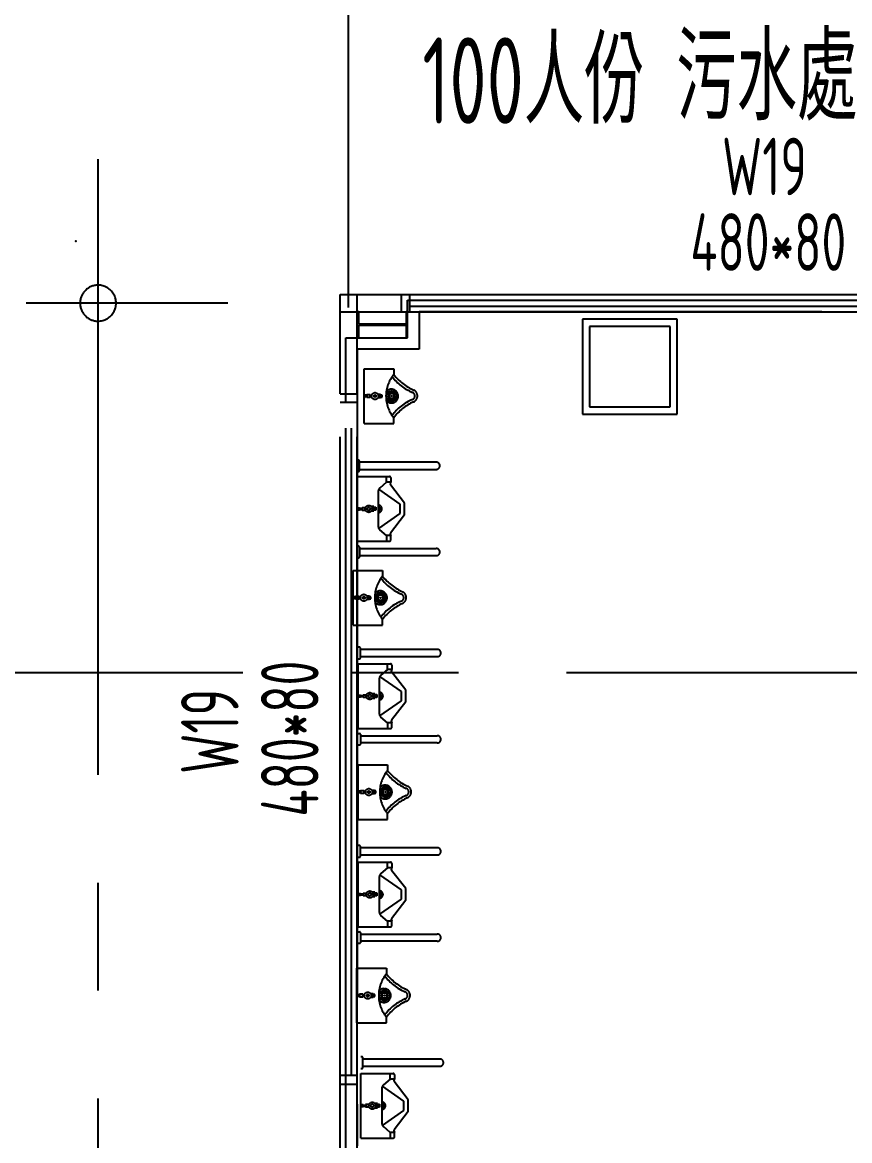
# Model space of a CAD drawing. Extents: x -40736 to 367926, y -65544 to 37405.
# Drawn here: x 352138 to 352713, y -50923 to -50145 of the extents above; entities that cross this region are included whole.
import ezdxf

# ---------------------------------------------------------------- set-up
doc = ezdxf.new("R2010")
doc.units = 0
doc.header["$LTSCALE"] = 600
doc.header["$MEASUREMENT"] = 0
doc.linetypes.add('CENTER2', pattern=[1.125, 0.75, -0.125, 0.125, -0.125])
doc.layers.add('底圖', color=253, linetype='CONTINUOUS')
doc.styles.add('CHINESET', font='ISOCP.SHX', dxfattribs={"width": 0.7, "bigfont": 'CHINESET.SHX'})

msp = doc.modelspace()

# ---------------------------------------------------------------- linework, layer by layer
at = {"layer": '底圖', "linetype": 'CENTER2'}
for p, q in [((352364.77426, -50343.33166), (352364.77426, -50043.34478)), ((352190.55577, -50440.33166), (352190.55577, -50240.33166)), ((352358.78957, -50334.33166), (352401.28957, -50334.33166)), ((352358.78957, -50403.33166), (352358.78957, -50334.33166)), ((352370.78957, -50403.33166), (352370.78957, -50334.33166)), ((352401.28957, -50334.33166), (352401.28957, -50346.33166)), ((352401.28957, -50334.33166), (352881.28957, -50334.33166)), ((352405.78957, -50364.36706), (352405.78957, -50338.33166)), ((352405.78957, -50338.33166), (353376.78956, -50338.33166)), ((352407.28957, -50346.33166), (352407.28957, -50334.33166)), ((352407.28957, -50338.33166), (352875.28957, -50338.33166)), ((352280.76161, -50340.33166), (352140.55577, -50340.33166)), ((352190.55577, -51343.33166), (352190.55577, -50340.33166)), ((352358.78957, -50346.33166), (352401.28957, -50346.33166)), ((352370.78957, -50346.36706), (352370.78957, -50364.36706)), ((352371.88957, -50346.36706), (352370.78957, -50346.36706)), ((352371.88957, -50346.69586), (352370.78957, -50347.79586)), ((352371.88957, -50355.01706), (352371.88957, -50346.36706)), ((352401.28957, -50346.33166), (352881.28957, -50346.33166)), ((352405.78957, -50346.36706), (352404.68957, -50346.36706)), ((352404.68957, -50346.36706), (352404.68957, -50355.01706)), ((352405.78957, -50346.38343), (352404.68957, -50347.48343)), ((352405.78957, -50364.36706), (352405.78957, -50346.36706)), ((352407.28957, -50342.33166), (352875.28957, -50342.33166)), ((353368.7378, -50346.33166), (352413.78957, -50346.33166)), ((352413.78957, -50346.33166), (352413.78957, -50372.36706)), ((352371.88957, -50348.46362), (352370.78957, -50349.56362)), ((352371.88957, -50351.99916), (352370.78957, -50353.09916)), ((352371.88957, -50353.76692), (352370.78957, -50354.86692)), ((352405.78957, -50349.91896), (352404.68957, -50351.01896)), ((352405.78957, -50351.68673), (352404.68957, -50352.78673)), ((352593.3293, -50351.48898, 0.01), (352527.3293, -50351.48898, 0.01)), ((352527.3293, -50351.48898, 0.01), (352527.3293, -50417.48898, 0.01)), ((352593.3293, -50417.48898, 0.01), (352593.3293, -50351.48898, 0.01)), ((352371.88957, -50357.30246), (352370.78957, -50358.40246)), ((352371.88957, -50359.07023), (352370.78957, -50360.17023)), ((352371.88957, -50362.60576), (352370.78957, -50363.70576)), ((352404.68957, -50355.01706), (352371.88957, -50355.01706)), ((352371.88957, -50364.36706), (352371.88957, -50355.71706)), ((352371.88957, -50355.71706), (352404.68957, -50355.71706)), ((352374.17496, -50355.01706), (352373.47496, -50355.71706)), ((352375.94273, -50355.01706), (352375.24273, -50355.71706)), ((352379.47826, -50355.01706), (352378.77826, -50355.71706)), ((352381.24603, -50355.01706), (352380.54603, -50355.71706)), ((352384.78156, -50355.01706), (352384.08156, -50355.71706)), ((352386.54933, -50355.01706), (352385.84933, -50355.71706)), ((352390.08486, -50355.01706), (352389.38486, -50355.71706)), ((352391.85263, -50355.01706), (352391.15263, -50355.71706)), ((352395.38817, -50355.01706), (352394.68817, -50355.71706)), ((352397.15593, -50355.01706), (352396.45593, -50355.71706)), ((352400.69147, -50355.01706), (352399.99147, -50355.71706)), ((352402.45923, -50355.01706), (352401.75923, -50355.71706)), ((352405.78957, -50355.22226), (352404.68957, -50356.32226)), ((352404.68957, -50355.71706), (352404.68957, -50364.36706)), ((352405.78957, -50356.99003), (352404.68957, -50358.09003)), ((352405.78957, -50360.52556), (352404.68957, -50361.62556)), ((352405.78957, -50362.29333), (352404.68957, -50363.39333)), ((352588.3293, -50356.48898, 0.01), (352532.3293, -50356.48898, 0.01)), ((352532.3293, -50356.48898, 0.01), (352532.3293, -50412.48898, 0.01)), ((352588.3293, -50412.48898, 0.01), (352588.3293, -50356.48898, 0.01)), ((352362.78957, -50934.33166), (352362.78957, -50364.36706)), ((352362.78957, -50364.36706), (352405.78957, -50364.36706)), ((352370.78957, -50364.36706), (352371.88957, -50364.36706)), ((352404.68957, -50364.36706), (352405.78957, -50364.36706)), ((352413.78957, -50372.36706), (352370.78957, -50372.36706)), ((352370.78957, -50372.36706), (352370.78957, -50926.33166)), ((352375.63732, -50423.97222), (352375.63732, -50385.97222)), ((352375.63732, -50385.97222), (352396.13732, -50385.97222)), ((352396.13732, -50385.97222), (352396.13732, -50389.97222)), ((352358.78957, -50403.33166), (352370.78957, -50403.33166)), ((352358.78957, -50883.33166), (352358.78957, -50403.33166)), ((352370.78957, -50883.33166), (352370.78957, -50403.33166)), ((352375.90736, -50404.12921), (352375.63732, -50403.84851)), ((352375.90736, -50405.81522), (352375.63732, -50406.09592)), ((352375.90736, -50405.81522), (352375.90736, -50404.12921)), ((352377.37818, -50404.40991), (352375.90736, -50404.40991)), ((352377.37818, -50405.53453), (352375.90736, -50405.53453)), ((352379.78759, -50404.12921), (352377.37818, -50404.12921)), ((352377.37818, -50404.12921), (352377.37818, -50405.81522)), ((352377.37818, -50405.81522), (352379.78759, -50405.81522)), ((352379.78759, -50405.81522), (352379.78759, -50404.12921)), ((352379.78759, -50404.40991), (352380.79017, -50404.40991)), ((352380.79017, -50405.53453), (352379.78759, -50405.53453)), ((352386.99695, -50403.84851), (352385.25871, -50403.84851)), ((352385.25871, -50406.00235), (352386.99695, -50406.00235)), ((352385.44605, -50404.31634), (352386.99695, -50404.31634)), ((352385.47053, -50405.53453), (352386.99695, -50405.53453)), ((352386.99695, -50406.00235), (352386.99695, -50403.84851)), ((352388.06926, -50404.22278), (352386.99695, -50404.22278)), ((352386.99695, -50404.31634), (352388.06926, -50404.31634)), ((352388.06926, -50404.6906), (352386.99695, -50404.6906)), ((352386.99695, -50405.3474), (352388.06926, -50405.3474)), ((352386.99695, -50405.72166), (352388.06926, -50405.72166)), ((352388.06926, -50405.72166), (352388.06926, -50404.22278)), ((352391.57247, -50404.75206), (352393.46539, -50404.96855)), ((352393.46539, -50404.96855), (352391.57247, -50405.18503)), ((352393.63118, -50404.34981), (352391.88362, -50403.59083)), ((352391.88362, -50406.34627), (352393.63118, -50405.58729)), ((352392.1001, -50403.21587), (352393.63118, -50404.34981)), ((352393.63118, -50405.58729), (352392.1001, -50406.72123)), ((352394.08413, -50403.89686), (352392.95018, -50402.36579)), ((352392.95018, -50407.57131), (352394.08413, -50406.04024)), ((352393.32515, -50402.1493), (352394.08413, -50403.89686)), ((352394.08413, -50406.04024), (352393.32515, -50407.7878)), ((352394.70286, -50403.73107), (352394.48638, -50401.83815)), ((352394.48638, -50408.09895), (352394.70286, -50406.20603)), ((352394.91935, -50401.83815), (352394.70286, -50403.73107)), ((352394.70286, -50406.20603), (352394.91935, -50408.09895)), ((352395.3216, -50403.89686), (352396.08058, -50402.1493)), ((352396.45555, -50402.36579), (352395.3216, -50403.89686)), ((352396.08058, -50407.7878), (352395.3216, -50406.04024)), ((352395.3216, -50406.04024), (352396.45555, -50407.57131)), ((352395.77455, -50404.34981), (352397.30563, -50403.21587)), ((352397.52211, -50403.59083), (352395.77455, -50404.34981)), ((352397.30563, -50406.72123), (352395.77455, -50405.58729)), ((352395.77455, -50405.58729), (352397.52211, -50406.34627)), ((352395.94034, -50404.96855), (352397.83326, -50404.75206)), ((352397.83326, -50405.18503), (352395.94034, -50404.96855)), ((352370.78957, -50409.33166), (352358.78957, -50409.33166)), ((352362.78957, -50877.33166), (352362.78957, -50409.33166)), ((352366.78957, -50877.33166), (352366.78957, -50409.33166)), ((352532.3293, -50412.48898, 0.01), (352588.3293, -50412.48898, 0.01)), ((352375.63732, -50423.97222), (352396.13732, -50423.97222)), ((352396.13732, -50423.97222), (352396.13732, -50419.97222)), ((352527.3293, -50417.48898, 0.01), (352593.3293, -50417.48898, 0.01)), ((352371.72648, -50449.42733), (352370.72648, -50449.42733)), ((352372.22648, -50456.92733), (352372.22648, -50449.92733)), ((352425.72648, -50450.92733), (352372.22648, -50450.92733)), ((352372.22648, -50455.92733), (352425.72648, -50455.92733)), ((352370.72648, -50457.42733), (352371.72648, -50457.42733)), ((352370.72648, -50460.90926), (352393.20034, -50460.90926)), ((352370.72648, -50505.90926), (352370.72648, -50460.90926)), ((352391.17902, -50464.92845), (352391.17902, -50460.86255)), ((352394.20034, -50461.90926), (352394.20034, -50464.92845)), ((352385.37317, -50471.20197), (352385.37317, -50495.65269)), ((352400.70744, -50480.13573), (352385.71696, -50469.72563)), ((352391.17902, -50464.92845), (352386.44398, -50468.90453)), ((352394.20034, -50464.92845), (352391.17902, -50464.92845)), ((352393.86266, -50465.47801), (352394.20034, -50464.92845)), ((352403.72648, -50479.31841), (352393.92294, -50466.6124)), ((352370.72648, -50482.65462), (352372.3544, -50482.65462)), ((352372.3544, -50484.20004), (352370.72648, -50484.20004)), ((352372.12217, -50482.65462), (352372.12217, -50484.20004)), ((352372.3544, -50482.65462), (352372.3544, -50484.20004)), ((352372.3544, -50482.89838), (352374.09843, -50482.89838)), ((352374.09843, -50483.95468), (352372.3544, -50483.95468)), ((352374.09843, -50482.65462), (352374.09843, -50484.20004)), ((352376.42077, -50482.65462), (352374.09843, -50482.65462)), ((352374.09843, -50484.20004), (352376.42077, -50484.20004)), ((352374.44678, -50484.20004), (352374.44678, -50482.65462)), ((352382.34729, -50481.75923), (352380.56503, -50481.75923)), ((352380.69818, -50484.85007), (352382.34729, -50484.85007)), ((352382.34729, -50482.16709), (352380.83777, -50482.16709)), ((352382.34729, -50484.4438), (352380.94494, -50484.4438)), ((352381.09797, -50482.73587), (352382.34729, -50482.73587)), ((352381.11893, -50483.95468), (352382.34729, -50483.95468)), ((352382.34729, -50483.30465), (352381.18477, -50483.30465)), ((352382.34729, -50484.85007), (352382.34729, -50481.75923)), ((352382.34729, -50482.24834), (352383.62458, -50482.24834)), ((352383.62458, -50484.36255), (352382.34729, -50484.36255)), ((352383.63704, -50482.49244), (352382.35976, -50482.49244)), ((352383.63704, -50483.06122), (352382.35976, -50483.06122)), ((352382.35976, -50483.63), (352383.63704, -50483.63)), ((352383.63704, -50484.11912), (352382.35976, -50484.11912)), ((352383.62458, -50482.24834), (352383.62458, -50484.36255)), ((352385.71696, -50497.04617), (352400.70744, -50486.63607)), ((352400.70744, -50486.63607), (352400.70744, -50480.13573)), ((352403.72648, -50487.44861), (352403.72648, -50479.31841)), ((352403.72648, -50487.44861), (352393.91955, -50500.24154)), ((352391.17902, -50501.92621), (352386.44398, -50497.95013)), ((352391.17902, -50501.92621), (352391.17902, -50505.90926)), ((352394.20034, -50501.92621), (352391.17902, -50501.92621)), ((352393.86084, -50501.37292), (352394.20034, -50501.92621)), ((352394.20034, -50504.90926), (352394.20034, -50501.92621)), ((352370.72648, -50505.90926), (352393.20034, -50505.90926)), ((352370.72648, -50509.42733), (352371.72648, -50509.42733)), ((352372.22648, -50509.92733), (352372.22648, -50516.92733)), ((352371.72648, -50517.42733), (352370.72648, -50517.42733)), ((352372.22648, -50510.92733), (352425.72648, -50510.92733)), ((352425.72648, -50515.92733), (352372.22648, -50515.92733)), ((352367.8815, -50564.19664), (352367.8815, -50526.19664)), ((352367.8815, -50526.19664), (352388.3815, -50526.19664)), ((352388.3815, -50526.19664), (352388.3815, -50530.19664)), ((352368.15154, -50544.35363), (352367.8815, -50544.07293)), ((352368.15154, -50546.03964), (352367.8815, -50546.32034)), ((352368.15154, -50546.03964), (352368.15154, -50544.35363)), ((352369.62236, -50544.63433), (352368.15154, -50544.63433)), ((352369.62236, -50545.75895), (352368.15154, -50545.75895)), ((352372.03177, -50544.35363), (352369.62236, -50544.35363)), ((352369.62236, -50544.35363), (352369.62236, -50546.03964)), ((352369.62236, -50546.03964), (352372.03177, -50546.03964)), ((352372.03177, -50546.03964), (352372.03177, -50544.35363)), ((352372.03177, -50544.63433), (352373.03435, -50544.63433)), ((352373.03435, -50545.75895), (352372.03177, -50545.75895)), ((352379.24113, -50544.07293), (352377.50289, -50544.07293)), ((352377.50289, -50546.22677), (352379.24113, -50546.22677)), ((352377.69023, -50544.54076), (352379.24113, -50544.54076)), ((352377.71471, -50545.75895), (352379.24113, -50545.75895)), ((352379.24113, -50546.22677), (352379.24113, -50544.07293)), ((352380.31343, -50544.4472), (352379.24113, -50544.4472)), ((352379.24113, -50544.54076), (352380.31343, -50544.54076)), ((352380.31343, -50544.91502), (352379.24113, -50544.91502)), ((352379.24113, -50545.57182), (352380.31343, -50545.57182)), ((352379.24113, -50545.94608), (352380.31343, -50545.94608)), ((352380.31343, -50545.94608), (352380.31343, -50544.4472)), ((352383.81664, -50544.97648), (352385.70956, -50545.19297)), ((352385.70956, -50545.19297), (352383.81664, -50545.40945)), ((352385.87535, -50544.57423), (352384.12779, -50543.81525)), ((352384.12779, -50546.57069), (352385.87535, -50545.81171)), ((352384.34428, -50543.44029), (352385.87535, -50544.57423)), ((352385.87535, -50545.81171), (352384.34428, -50546.94565)), ((352386.3283, -50544.12128), (352385.19436, -50542.59021)), ((352385.19436, -50547.79573), (352386.3283, -50546.26465)), ((352385.56932, -50542.37372), (352386.3283, -50544.12128)), ((352386.3283, -50546.26465), (352385.56932, -50548.01221)), ((352386.94704, -50543.95549), (352386.73056, -50542.06257)), ((352386.73056, -50548.32337), (352386.94704, -50546.43045)), ((352387.16353, -50542.06257), (352386.94704, -50543.95549)), ((352386.94704, -50546.43045), (352387.16353, -50548.32337)), ((352387.56578, -50544.12128), (352388.32476, -50542.37372)), ((352388.69972, -50542.59021), (352387.56578, -50544.12128)), ((352388.32476, -50548.01221), (352387.56578, -50546.26465)), ((352387.56578, -50546.26465), (352388.69972, -50547.79573)), ((352388.01873, -50544.57423), (352389.5498, -50543.44029)), ((352389.76629, -50543.81525), (352388.01873, -50544.57423)), ((352389.5498, -50546.94565), (352388.01873, -50545.81171)), ((352388.01873, -50545.81171), (352389.76629, -50546.57069)), ((352388.18452, -50545.19297), (352390.07744, -50544.97648)), ((352390.07744, -50545.40945), (352388.18452, -50545.19297)), ((352367.8815, -50564.19664), (352388.3815, -50564.19664)), ((352388.3815, -50564.19664), (352388.3815, -50560.19664)), ((352372.45601, -50579.60572), (352371.45601, -50579.60572)), ((352372.95601, -50587.10572), (352372.95601, -50580.10572)), ((352371.45601, -50587.60572), (352372.45601, -50587.60572)), ((352426.45601, -50581.10572), (352372.95601, -50581.10572)), ((352372.95601, -50586.10572), (352426.45601, -50586.10572)), ((352371.45601, -50591.08765), (352393.92986, -50591.08765)), ((352371.45601, -50636.08765), (352371.45601, -50591.08765)), ((352391.90854, -50595.10684), (352387.1735, -50599.08292)), ((352391.90854, -50595.10684), (352391.90854, -50591.04094)), ((352394.92986, -50595.10684), (352391.90854, -50595.10684)), ((352394.59218, -50595.6564), (352394.92986, -50595.10684)), ((352394.92986, -50592.08765), (352394.92986, -50595.10684)), ((360391.28956, -50597.33166), (332391.28957, -50597.33166)), ((352386.10269, -50601.38036), (352386.10269, -50625.83108)), ((352401.43697, -50610.31413), (352386.44649, -50599.90402)), ((352404.45601, -50609.4968), (352394.65246, -50596.79079)), ((352401.43697, -50616.81446), (352401.43697, -50610.31413)), ((352404.45601, -50617.62701), (352404.45601, -50609.4968)), ((352371.45601, -50612.83301), (352373.08393, -50612.83301)), ((352373.08393, -50614.37843), (352371.45601, -50614.37843)), ((352372.85169, -50612.83301), (352372.85169, -50614.37843)), ((352373.08393, -50612.83301), (352373.08393, -50614.37843)), ((352373.08393, -50613.07677), (352374.82796, -50613.07677)), ((352374.82796, -50614.13307), (352373.08393, -50614.13307)), ((352374.82796, -50612.83301), (352374.82796, -50614.37843)), ((352377.1503, -50612.83301), (352374.82796, -50612.83301)), ((352374.82796, -50614.37843), (352377.1503, -50614.37843)), ((352375.17631, -50614.37843), (352375.17631, -50612.83301)), ((352383.07682, -50611.93762), (352381.29456, -50611.93762)), ((352381.42771, -50615.02846), (352383.07682, -50615.02846)), ((352383.07682, -50612.34548), (352381.5673, -50612.34548)), ((352383.07682, -50614.62219), (352381.67447, -50614.62219)), ((352381.8275, -50612.91426), (352383.07682, -50612.91426)), ((352381.84845, -50614.13307), (352383.07682, -50614.13307)), ((352383.07682, -50613.48304), (352381.9143, -50613.48304)), ((352383.07682, -50615.02846), (352383.07682, -50611.93762)), ((352383.07682, -50612.42673), (352384.35411, -50612.42673)), ((352384.35411, -50614.54094), (352383.07682, -50614.54094)), ((352384.36657, -50612.67084), (352383.08928, -50612.67084)), ((352384.36657, -50613.23962), (352383.08928, -50613.23962)), ((352383.08928, -50613.80839), (352384.36657, -50613.80839)), ((352384.36657, -50614.29751), (352383.08928, -50614.29751)), ((352384.35411, -50612.42673), (352384.35411, -50614.54094)), ((352386.44649, -50627.22456), (352401.43697, -50616.81446)), ((352404.45601, -50617.62701), (352394.64907, -50630.41993)), ((352391.90854, -50632.1046), (352387.1735, -50628.12852)), ((352391.90854, -50632.1046), (352391.90854, -50636.08765)), ((352394.92986, -50632.1046), (352391.90854, -50632.1046)), ((352394.59037, -50631.55131), (352394.92986, -50632.1046)), ((352394.92986, -50635.08765), (352394.92986, -50632.1046)), ((352371.45601, -50636.08765), (352393.92986, -50636.08765)), ((352371.45601, -50639.60572), (352372.45601, -50639.60572)), ((352372.95601, -50640.10572), (352372.95601, -50647.10572)), ((352372.95601, -50641.10572), (352426.45601, -50641.10572)), ((352372.45601, -50647.60572), (352371.45601, -50647.60572)), ((352426.45601, -50646.10572), (352372.95601, -50646.10572)), ((352371.31998, -50699.28648), (352371.31998, -50661.28648)), ((352371.31998, -50661.28648), (352391.81998, -50661.28648)), ((352391.81998, -50661.28648), (352391.81998, -50665.28648)), ((352371.59002, -50679.44347), (352371.31998, -50679.16278)), ((352371.59002, -50681.12949), (352371.31998, -50681.41018)), ((352371.59002, -50681.12949), (352371.59002, -50679.44347)), ((352373.06084, -50679.72417), (352371.59002, -50679.72417)), ((352373.06084, -50680.84879), (352371.59002, -50680.84879)), ((352375.47025, -50679.44347), (352373.06084, -50679.44347)), ((352373.06084, -50679.44347), (352373.06084, -50681.12949)), ((352373.06084, -50681.12949), (352375.47025, -50681.12949)), ((352375.47025, -50681.12949), (352375.47025, -50679.44347)), ((352375.47025, -50679.72417), (352376.47283, -50679.72417)), ((352376.47283, -50680.84879), (352375.47025, -50680.84879)), ((352382.67961, -50679.16278), (352380.94137, -50679.16278)), ((352380.94137, -50681.31662), (352382.67961, -50681.31662)), ((352381.12871, -50679.63061), (352382.67961, -50679.63061)), ((352381.15319, -50680.84879), (352382.67961, -50680.84879)), ((352382.67961, -50681.31662), (352382.67961, -50679.16278)), ((352383.75191, -50679.53704), (352382.67961, -50679.53704)), ((352382.67961, -50679.63061), (352383.75191, -50679.63061)), ((352383.75191, -50680.00487), (352382.67961, -50680.00487)), ((352382.67961, -50680.66166), (352383.75191, -50680.66166)), ((352382.67961, -50681.03592), (352383.75191, -50681.03592)), ((352383.75191, -50681.03592), (352383.75191, -50679.53704)), ((352387.25512, -50680.06633), (352389.14805, -50680.28281)), ((352389.14805, -50680.28281), (352387.25512, -50680.4993)), ((352389.31384, -50679.66407), (352387.56628, -50678.90509)), ((352387.56628, -50681.66053), (352389.31384, -50680.90155)), ((352387.78276, -50678.53013), (352389.31384, -50679.66407)), ((352389.31384, -50680.90155), (352387.78276, -50682.03549)), ((352389.76678, -50679.21112), (352388.63284, -50677.68005)), ((352388.63284, -50682.88557), (352389.76678, -50681.3545)), ((352389.0078, -50677.46356), (352389.76678, -50679.21112)), ((352389.76678, -50681.3545), (352389.0078, -50683.10206)), ((352390.38552, -50679.04533), (352390.16904, -50677.15241)), ((352390.60201, -50677.15241), (352390.38552, -50679.04533)), ((352391.00426, -50679.21112), (352391.76324, -50677.46356)), ((352392.1382, -50677.68005), (352391.00426, -50679.21112)), ((352391.76324, -50683.10206), (352391.00426, -50681.3545)), ((352391.00426, -50681.3545), (352392.1382, -50682.88557)), ((352391.45721, -50679.66407), (352392.98829, -50678.53013)), ((352393.20477, -50678.90509), (352391.45721, -50679.66407)), ((352392.98829, -50682.03549), (352391.45721, -50680.90155)), ((352391.45721, -50680.90155), (352393.20477, -50681.66053)), ((352391.623, -50680.28281), (352393.51592, -50680.06633)), ((352393.51592, -50680.4993), (352391.623, -50680.28281)), ((352390.16904, -50683.41321), (352390.38552, -50681.52029)), ((352390.38552, -50681.52029), (352390.60201, -50683.41321)), ((352391.81998, -50699.28648), (352391.81998, -50695.28648)), ((352371.31998, -50699.28648), (352391.81998, -50699.28648)), ((352372.45601, -50717.53795), (352371.45601, -50717.53795)), ((352372.95601, -50725.03795), (352372.95601, -50718.03795)), ((352426.45601, -50719.03795), (352372.95601, -50719.03795)), ((352371.45601, -50725.53795), (352372.45601, -50725.53795)), ((352372.95601, -50724.03795), (352426.45601, -50724.03795)), ((352371.45601, -50729.01988), (352393.92986, -50729.01988)), ((352371.45601, -50774.01988), (352371.45601, -50729.01988)), ((352391.90854, -50733.03907), (352387.1735, -50737.01515)), ((352391.90854, -50733.03907), (352391.90854, -50728.97317)), ((352394.92986, -50733.03907), (352391.90854, -50733.03907)), ((352394.59218, -50733.58863), (352394.92986, -50733.03907)), ((352404.45601, -50747.42903), (352394.65246, -50734.72302)), ((352394.92986, -50730.01988), (352394.92986, -50733.03907)), ((352386.10269, -50739.31259), (352386.10269, -50763.76331)), ((352401.43697, -50748.24636), (352386.44649, -50737.83626)), ((352371.45601, -50750.76524), (352373.08393, -50750.76524)), ((352372.85169, -50750.76524), (352372.85169, -50752.31066)), ((352373.08393, -50750.76524), (352373.08393, -50752.31066)), ((352373.08393, -50751.009), (352374.82796, -50751.009)), ((352374.82796, -50750.76524), (352374.82796, -50752.31066)), ((352377.1503, -50750.76524), (352374.82796, -50750.76524)), ((352375.17631, -50752.31066), (352375.17631, -50750.76524)), ((352383.07682, -50749.86985), (352381.29456, -50749.86985)), ((352383.07682, -50750.27771), (352381.5673, -50750.27771)), ((352381.8275, -50750.84649), (352383.07682, -50750.84649)), ((352383.07682, -50751.41527), (352381.9143, -50751.41527)), ((352383.07682, -50752.96069), (352383.07682, -50749.86985)), ((352383.07682, -50750.35897), (352384.35411, -50750.35897)), ((352384.36657, -50750.60307), (352383.08928, -50750.60307)), ((352384.36657, -50751.17185), (352383.08928, -50751.17185)), ((352384.35411, -50750.35897), (352384.35411, -50752.47317)), ((352401.43697, -50754.74669), (352401.43697, -50748.24636)), ((352404.45601, -50755.55924), (352404.45601, -50747.42903)), ((352373.08393, -50752.31066), (352371.45601, -50752.31066)), ((352374.82796, -50752.0653), (352373.08393, -50752.0653)), ((352374.82796, -50752.31066), (352377.1503, -50752.31066)), ((352381.42771, -50752.96069), (352383.07682, -50752.96069)), ((352383.07682, -50752.55442), (352381.67447, -50752.55442)), ((352381.84845, -50752.0653), (352383.07682, -50752.0653)), ((352384.35411, -50752.47317), (352383.07682, -50752.47317)), ((352383.08928, -50751.74063), (352384.36657, -50751.74063)), ((352384.36657, -50752.22974), (352383.08928, -50752.22974)), ((352386.44649, -50765.15679), (352401.43697, -50754.74669)), ((352404.45601, -50755.55924), (352394.64907, -50768.35216)), ((352391.90854, -50770.03683), (352387.1735, -50766.06075)), ((352371.45601, -50774.01988), (352393.92986, -50774.01988)), ((352391.90854, -50770.03683), (352391.90854, -50774.01988)), ((352394.92986, -50770.03683), (352391.90854, -50770.03683)), ((352394.59037, -50769.48354), (352394.92986, -50770.03683)), ((352394.92986, -50773.01988), (352394.92986, -50770.03683)), ((352371.45601, -50777.53795), (352372.45601, -50777.53795)), ((352372.95601, -50778.03795), (352372.95601, -50785.03795)), ((352372.95601, -50779.03795), (352426.45601, -50779.03795)), ((352372.45601, -50785.53795), (352371.45601, -50785.53795)), ((352426.45601, -50784.03795), (352372.95601, -50784.03795)), ((352370.54833, -50840.77381), (352370.54833, -50802.77381)), ((352370.54833, -50802.77381), (352391.04833, -50802.77381)), ((352391.04833, -50802.77381), (352391.04833, -50806.77381)), ((352370.81837, -50820.9308), (352370.54833, -50820.6501)), ((352370.81837, -50822.61681), (352370.81837, -50820.9308)), ((352372.28919, -50821.2115), (352370.81837, -50821.2115)), ((352374.6986, -50820.9308), (352372.28919, -50820.9308)), ((352372.28919, -50820.9308), (352372.28919, -50822.61681)), ((352374.6986, -50822.61681), (352374.6986, -50820.9308)), ((352374.6986, -50821.2115), (352375.70118, -50821.2115)), ((352381.90796, -50820.6501), (352380.16972, -50820.6501)), ((352380.35706, -50821.11793), (352381.90796, -50821.11793)), ((352381.90796, -50822.80395), (352381.90796, -50820.6501)), ((352382.98027, -50821.02437), (352381.90796, -50821.02437)), ((352381.90796, -50821.11793), (352382.98027, -50821.11793)), ((352382.98027, -50822.52325), (352382.98027, -50821.02437)), ((352388.54219, -50821.1514), (352386.79463, -50820.39242)), ((352387.01111, -50820.01746), (352388.54219, -50821.1514)), ((352388.99514, -50820.69845), (352387.86119, -50819.16738)), ((352388.23616, -50818.95089), (352388.99514, -50820.69845)), ((352389.61387, -50820.53266), (352389.39739, -50818.63974)), ((352389.83036, -50818.63974), (352389.61387, -50820.53266)), ((352390.23261, -50820.69845), (352390.99159, -50818.95089)), ((352391.36655, -50819.16738), (352390.23261, -50820.69845)), ((352390.68556, -50821.1514), (352392.21664, -50820.01746)), ((352392.43312, -50820.39242), (352390.68556, -50821.1514)), ((352370.81837, -50822.61681), (352370.54833, -50822.89751)), ((352372.28919, -50822.33612), (352370.81837, -50822.33612)), ((352372.28919, -50822.61681), (352374.6986, -50822.61681)), ((352375.70118, -50822.33612), (352374.6986, -50822.33612)), ((352380.16972, -50822.80395), (352381.90796, -50822.80395)), ((352380.38154, -50822.33612), (352381.90796, -50822.33612)), ((352382.98027, -50821.49219), (352381.90796, -50821.49219)), ((352381.90796, -50822.14899), (352382.98027, -50822.14899)), ((352381.90796, -50822.52325), (352382.98027, -50822.52325)), ((352386.48348, -50821.55365), (352388.3764, -50821.77014)), ((352388.3764, -50821.77014), (352386.48348, -50821.98662)), ((352386.79463, -50823.14786), (352388.54219, -50822.38888)), ((352388.54219, -50822.38888), (352387.01111, -50823.52282)), ((352387.86119, -50824.3729), (352388.99514, -50822.84183)), ((352388.99514, -50822.84183), (352388.23616, -50824.58939)), ((352389.39739, -50824.90054), (352389.61387, -50823.00762)), ((352389.61387, -50823.00762), (352389.83036, -50824.90054)), ((352390.99159, -50824.58939), (352390.23261, -50822.84183)), ((352390.23261, -50822.84183), (352391.36655, -50824.3729)), ((352392.21664, -50823.52282), (352390.68556, -50822.38888)), ((352390.68556, -50822.38888), (352392.43312, -50823.14786)), ((352390.85135, -50821.77014), (352392.74427, -50821.55365)), ((352392.74427, -50821.98662), (352390.85135, -50821.77014)), ((352391.04833, -50840.77381), (352391.04833, -50836.77381)), ((352370.54833, -50840.77381), (352391.04833, -50840.77381)), ((352374.24734, -50864.42682), (352373.24734, -50864.42682)), ((352374.74734, -50871.92682), (352374.74734, -50864.92682)), ((352428.24734, -50865.92682), (352374.74734, -50865.92682)), ((352373.24734, -50872.42682), (352374.24734, -50872.42682)), ((352374.74734, -50870.92682), (352428.24734, -50870.92682)), ((352370.78957, -50877.33166), (352358.78957, -50877.33166)), ((352358.78957, -51297.33166), (352358.78957, -50883.33166)), ((352358.78957, -50883.33166), (352370.78957, -50883.33166)), ((352370.78957, -51297.33166), (352370.78957, -50883.33166)), ((352373.24734, -50875.90875), (352395.72119, -50875.90875)), ((352373.24734, -50920.90875), (352373.24734, -50875.90875)), ((352393.69987, -50879.92794), (352388.96483, -50883.90402)), ((352393.69987, -50879.92794), (352393.69987, -50875.86204)), ((352396.72119, -50879.92794), (352393.69987, -50879.92794)), ((352396.38351, -50880.4775), (352396.72119, -50879.92794)), ((352406.24734, -50894.3179), (352396.44379, -50881.61189)), ((352396.72119, -50876.90875), (352396.72119, -50879.92794)), ((352387.89402, -50886.20146), (352387.89402, -50910.65218)), ((352403.2283, -50895.13522), (352388.23782, -50884.72512)), ((352373.24734, -50897.65411), (352374.87525, -50897.65411)), ((352374.64302, -50897.65411), (352374.64302, -50899.19953)), ((352374.87525, -50897.65411), (352374.87525, -50899.19953)), ((352374.87525, -50897.89787), (352376.61929, -50897.89787)), ((352376.61929, -50898.95417), (352374.87525, -50898.95417)), ((352376.61929, -50897.65411), (352376.61929, -50899.19953)), ((352378.94163, -50897.65411), (352376.61929, -50897.65411)), ((352376.96764, -50899.19953), (352376.96764, -50897.65411)), ((352384.86815, -50896.75872), (352383.08589, -50896.75872)), ((352384.86815, -50897.16658), (352383.35863, -50897.16658)), ((352383.61882, -50897.73536), (352384.86815, -50897.73536)), ((352383.63978, -50898.95417), (352384.86815, -50898.95417)), ((352384.86815, -50898.30414), (352383.70562, -50898.30414)), ((352384.86815, -50899.84956), (352384.86815, -50896.75872)), ((352384.86815, -50897.24783), (352386.14543, -50897.24783)), ((352386.1579, -50897.49194), (352384.88061, -50897.49194)), ((352386.1579, -50898.06072), (352384.88061, -50898.06072)), ((352384.88061, -50898.62949), (352386.1579, -50898.62949)), ((352386.1579, -50899.11861), (352384.88061, -50899.11861)), ((352386.14543, -50897.24783), (352386.14543, -50899.36204)), ((352403.2283, -50901.63556), (352403.2283, -50895.13522)), ((352406.24734, -50902.44811), (352406.24734, -50894.3179)), ((352374.87525, -50899.19953), (352373.24734, -50899.19953)), ((352376.61929, -50899.19953), (352378.94163, -50899.19953)), ((352383.21903, -50899.84956), (352384.86815, -50899.84956)), ((352384.86815, -50899.44329), (352383.4658, -50899.44329)), ((352386.14543, -50899.36204), (352384.86815, -50899.36204)), ((352388.23782, -50912.04566), (352403.2283, -50901.63556)), ((352406.24734, -50902.44811), (352396.4404, -50915.24103)), ((352393.69987, -50916.9257), (352388.96483, -50912.94962)), ((352373.24734, -50920.90875), (352395.72119, -50920.90875)), ((352393.69987, -50916.9257), (352393.69987, -50920.90875)), ((352396.72119, -50916.9257), (352393.69987, -50916.9257)), ((352396.3817, -50916.37241), (352396.72119, -50916.9257)), ((352396.72119, -50919.90875), (352396.72119, -50916.9257))]:
    msp.add_line(p, q, dxfattribs=at)
for centre, major_axis, ratio, start_param, end_param in [((352190.55577, -50340.33166), (-8.83883, 8.83883), 1, -0.785398163, 2.35619449), ((352190.55577, -50340.33166), (8.83883, 8.83883), 1, 3.926990817, 7.068583471), ((352414.35711, -50404.97222), (16.68773, 16.68773), 1, 1.667418315, 3.044970665), ((352421.1601, -50372.5441), (-22.73852, 22.73852), 1, 1.410321765, 1.975167993), ((352425.65163, -50366.51826), (26.65692, 26.65692), 1, 3.027673355, 3.504334677), ((352394.50361, -50404.97222), (-3.37679, 3.37679), 1, 1.525675197, 6.328306437), ((352394.63732, -50404.97222), (2.55464, 2.55464), 1, 0.7853981633975348, 7.068583470577121), ((352408.20677, -50404.87865), (-3.14327, 3.14327), 1, 2.747791043, 5.035769327), ((352383.13035, -50404.97222), (-1.70186, 1.70186), 1, -0.785398163, 5.497787144), ((352383.13035, -50404.97222), (-0.56729, 0.56729), 1, -0.785398163, 5.497787144), ((352391.53838, -50404.96855), (0.15496, 0.15496), 1, 0.629241352, 4.083147629), ((352391.96234, -50403.38631), (0.15496, 0.15496), 1, 0.105642576, 3.559548853), ((352391.96234, -50406.55079), (0.15496, 0.15496), 1, 1.152840127, 4.606746404), ((352393.12062, -50402.22803), (0.15496, 0.15496), 1, 5.865229108, 9.319135385), ((352393.12062, -50407.70907), (-0.15496, 0.15496), 1, 0.105642576, 3.559548853), ((352394.70286, -50404.96855), (-0.22183, 0.22183), 1, -0.785398163, 5.497787144), ((352394.70286, -50401.80407), (-0.15496, 0.15496), 1, 3.770834006, 7.224740282), ((352394.70286, -50408.13303), (0.15496, 0.15496), 1, 2.200037679, 5.653943955), ((352421.1601, -50437.2132), (22.73852, 22.73852), 1, 1.166424661, 1.734813539), ((352396.28511, -50402.22803), (0.15496, 0.15496), 1, 4.818031557, 8.271937833), ((352396.28511, -50407.70907), (-0.15496, 0.15496), 1, 1.152840127, 4.606746404), ((352424.61002, -50441.53576), (25.25551, 25.25551), 1, 1.209781421, 1.708011613), ((352397.44339, -50403.38631), (-0.15496, 0.15496), 1, 2.723636454, 6.177542731), ((352397.44339, -50406.55079), (-0.15496, 0.15496), 1, 1.676438903, 5.13034518), ((352397.86735, -50404.96855), (-0.15496, 0.15496), 1, 2.200037679, 5.653943955), ((352408.20677, -50404.87865), (-1.89187, 1.89187), 1, 2.737220988, 5.116760646), ((352371.72648, -50449.92733), (-0.35355, 0.35355), 1, 3.926990817, 5.497787144), ((352425.72648, -50453.42733), (-1.76777, 1.76777), 1, 2.35619449, 5.497787144), ((352371.72648, -50456.92733), (0.35355, 0.35355), 1, 3.926990817, 5.497787144), ((352393.20034, -50461.90926), (-0.70711, 0.70711), 1, 3.926990817, 5.497787144), ((352388.37317, -50471.20197), (-2.12132, 2.12132), 1, -0.086906094, 0.785398164), ((352394.71467, -50466.00153), (0.70711, 0.70711), 1, 1.805214082, 3.013356638), ((352378.74539, -50483.3859), (-1.72586, 1.72586), 1, -0.785398163, 5.497787144), ((352378.74539, -50483.3859), (-0.73896, 0.73896), 1, -0.785398163, 5.497787144), ((352385.36861, -50483.3859), (-1.8397, 1.8397), 0.999999999, 2.357944715, 5.496036919), ((352385.36861, -50483.3859), (-0.97787, 0.97787), 1, 2.359487257, 5.494494377), ((352388.37317, -50495.65269), (2.12132, 2.12132), 1, 2.35619449, 3.228498748), ((352394.71318, -50500.84993), (0.70711, 0.70711), 1, 1.702159407, 2.906550816), ((352371.72648, -50509.92733), (-0.35355, 0.35355), 1, 3.926990817, 5.497787144), ((352393.20034, -50504.90926), (0.70711, 0.70711), 1, 3.926990817, 5.497787144), ((352371.72648, -50516.92733), (0.35355, 0.35355), 1, 3.926990817, 5.497787144), ((352425.72648, -50513.42733), (-1.76777, 1.76777), 1, 2.35619449, 5.497787144), ((352406.60128, -50545.19664), (16.68773, 16.68773), 1, 1.667418315, 3.044970665), ((352413.40428, -50512.76852), (-22.73852, 22.73852), 1, 1.410321765, 1.975167993), ((352417.8958, -50506.74268), (-26.65692, 26.65692), 1, 1.456877028, 1.93353835), ((352386.74779, -50545.19664), (-3.37679, 3.37679), 1, 1.525675197, 6.328306437), ((352400.45094, -50545.10307), (-3.14327, 3.14327), 1, 2.747791043, 5.035769327), ((352375.37453, -50545.19664), (1.70186, 1.70186), 1, 0.7853981633980005, 7.068583470577587), ((352375.37453, -50545.19664), (0.56729, 0.56729), 1, 0.7853981633978749, 7.068583470577461), ((352386.8815, -50545.19664), (-2.55464, 2.55464), 1, -0.785398163, 5.497787144), ((352383.78256, -50545.19297), (0.15496, 0.15496), 1, 0.629241352, 4.083147629), ((352384.20652, -50543.61073), (-0.15496, 0.15496), 1, -1.465153751, 1.988752526), ((352384.20652, -50546.77521), (-0.15496, 0.15496), 1, -0.417956199, 3.035950077), ((352385.3648, -50542.45245), (-0.15496, 0.15496), 1, 4.294432781, 7.748339058), ((352385.3648, -50547.93349), (-0.15496, 0.15496), 1, 0.105642576, 3.559548853), ((352386.94704, -50545.19297), (0.22183, 0.22183), 1, 0.7853981634104187, 7.068583470590005), ((352386.94704, -50542.02849), (-0.15496, 0.15496), 1, 3.770834006, 7.224740282), ((352386.94704, -50548.35745), (-0.15496, 0.15496), 1, 0.629241352, 4.083147629), ((352413.40428, -50577.43762), (-22.73852, 22.73852), 1, -0.404371666, 0.164017213), ((352388.52928, -50542.45245), (0.15496, 0.15496), 1, 4.818031557, 8.271937833), ((352388.52928, -50547.93349), (-0.15496, 0.15496), 1, 1.152840128, 4.606746404), ((352416.8542, -50581.76018), (25.25551, 25.25551), 1, 1.209781421, 1.708011613), ((352389.68756, -50543.61073), (-0.15496, 0.15496), 1, 2.723636454, 6.177542731), ((352389.68756, -50546.77521), (-0.15496, 0.15496), 1, 1.676438903, 5.13034518), ((352390.11152, -50545.19297), (0.15496, 0.15496), 1, 3.770834005, 7.224740282), ((352400.45094, -50545.10307), (-1.89187, 1.89187), 1, 2.737220988, 5.116760646), ((352372.45601, -50580.10572), (-0.35355, 0.35355), 1, 3.926990817, 5.497787144), ((352372.45601, -50587.10572), (0.35355, 0.35355), 1, 3.926990817, 5.497787144), ((352426.45601, -50583.60572), (1.76777, 1.76777), 1, 3.926990817, 7.068583471), ((352393.92986, -50592.08765), (0.70711, 0.70711), 1, 5.497787144, 7.068583471), ((352395.44419, -50596.17992), (-0.70711, 0.70711), 1, 0.234417755, 1.442560311), ((352389.10269, -50601.38036), (-2.12132, 2.12132), 1, -0.086906094, 0.785398164), ((352379.47491, -50613.56429), (-1.72586, 1.72586), 1, -0.785398163, 5.497787144), ((352386.09814, -50613.56429), (1.8397, 1.8397), 1, 3.928741042, 7.066833246), ((352379.47491, -50613.56429), (0.73896, 0.73896), 1, 0.7853981633975246, 7.068583470577111), ((352386.09814, -50613.56429), (-0.97787, 0.97787), 1, 2.359487257, 5.494494377), ((352389.10269, -50625.83108), (2.12132, 2.12132), 1, 2.35619449, 3.228498748), ((352395.44271, -50631.02832), (0.70711, 0.70711), 1, 1.702159407, 2.906550816), ((352372.45601, -50640.10572), (-0.35355, 0.35355), 1, 3.926990817, 5.497787144), ((352393.92986, -50635.08765), (0.70711, 0.70711), 1, 3.926990817, 5.497787144), ((352426.45601, -50643.60572), (-1.76777, 1.76777), 1, 2.35619449, 5.497787144), ((352372.45601, -50647.10572), (-0.35355, 0.35355), 1, 2.35619449, 3.926990817), ((352410.03977, -50680.28648), (-16.68773, 16.68773), 1, 0.096621988, 1.474174339), ((352421.33428, -50641.83252), (26.65692, 26.65692), 1, 3.027673355, 3.504334677), ((352416.84276, -50647.85836), (-22.73852, 22.73852), 1, 1.410321765, 1.975167993), ((352378.81301, -50680.28648), (1.70186, 1.70186), 1, 0.7853981633977554, 7.068583470577342), ((352378.81301, -50680.28648), (-0.56729, 0.56729), 1, -0.785398163, 5.497787144), ((352390.18627, -50680.28648), (-3.37679, 3.37679), 1, 1.525675197, 6.328306437), ((352390.31998, -50680.28648), (-2.55464, 2.55464), 1, -0.785398163, 5.497787144), ((352387.22104, -50680.28281), (0.15496, 0.15496), 1, 0.629241352, 4.083147629), ((352387.645, -50678.70057), (0.15496, 0.15496), 1, 0.105642576, 3.559548853), ((352388.80328, -50677.54229), (-0.15496, 0.15496), 1, 4.294432781, 7.748339058), ((352390.38552, -50680.28281), (0.22183, 0.22183), 1, 0.7853981634076165, 7.068583470587202), ((352390.38552, -50677.11833), (-0.15496, 0.15496), 1, 3.770834005, 7.224740282), ((352391.96776, -50677.54229), (0.15496, 0.15496), 1, 4.818031557, 8.271937833), ((352393.12604, -50678.70057), (0.15496, 0.15496), 1, 4.294432781, 7.748339058), ((352393.55, -50680.28281), (0.15496, 0.15496), 1, 3.770834005, 7.224740282), ((352403.88942, -50680.19292), (-1.89187, 1.89187), 1, 2.737220988, 5.116760646), ((352403.88942, -50680.19292), (-3.14327, 3.14327), 1, 2.747791043, 5.035769327), ((352387.645, -50681.86505), (-0.15496, 0.15496), 1, -0.417956199, 3.035950077), ((352388.80328, -50683.02333), (-0.15496, 0.15496), 1, 0.105642576, 3.559548853), ((352390.38552, -50683.44729), (-0.15496, 0.15496), 1, 0.629241352, 4.083147629), ((352416.84276, -50712.52747), (22.73852, 22.73852), 1, 1.166424661, 1.734813539), ((352391.96776, -50683.02333), (0.15496, 0.15496), 1, 2.723636454, 6.177542731), ((352420.29268, -50716.85003), (25.25551, 25.25551), 1, 1.209781421, 1.708011613), ((352393.12604, -50681.86505), (0.15496, 0.15496), 1, 3.24723523, 6.701141507), ((352372.45601, -50718.03795), (-0.35355, 0.35355), 1, 3.926990817, 5.497787144), ((352426.45601, -50721.53795), (-1.76777, 1.76777), 1, 2.35619449, 5.497787144), ((352372.45601, -50725.03795), (0.35355, 0.35355), 1, 3.926990817, 5.497787144), ((352393.92986, -50730.01988), (-0.70711, 0.70711), 1, 3.926990817, 5.497787144), ((352395.44419, -50734.11215), (-0.70711, 0.70711), 1, 0.234417755, 1.442560311), ((352389.10269, -50739.31259), (-2.12132, 2.12132), 1, -0.086906094, 0.785398164), ((352379.47491, -50751.49652), (-1.72586, 1.72586), 1, -0.785398163, 5.497787144), ((352379.47491, -50751.49652), (0.73896, 0.73896), 1, 0.7853981633975246, 7.068583470577111), ((352386.09814, -50751.49652), (-1.8397, 1.8397), 0.999999999, 2.357944715, 5.496036919), ((352386.09814, -50751.49652), (-0.97787, 0.97787), 1, 2.359487257, 5.494494377), ((352389.10269, -50763.76331), (2.12132, 2.12132), 1, 2.35619449, 3.228498748), ((352393.92986, -50773.01988), (0.70711, 0.70711), 1, 3.926990817, 5.497787144), ((352395.44271, -50768.96055), (0.70711, 0.70711), 1, 1.702159407, 2.906550816), ((352372.45601, -50778.03795), (-0.35355, 0.35355), 1, 3.926990817, 5.497787144), ((352426.45601, -50781.53795), (-1.76777, 1.76777), 1, 2.35619449, 5.497787144), ((352372.45601, -50785.03795), (-0.35355, 0.35355), 1, 2.35619449, 3.926990817), ((352409.26812, -50821.77381), (-16.68773, 16.68773), 1, 0.096621988, 1.474174339), ((352416.07111, -50789.34569), (-22.73852, 22.73852), 1, 1.410321765, 1.975167993), ((352420.56264, -50783.31985), (-26.65692, 26.65692), 1, 1.456877028, 1.93353835), ((352378.04136, -50821.77381), (-1.70186, 1.70186), 1, -0.785398163, 5.497787144), ((352378.04136, -50821.77381), (-0.56729, 0.56729), 1, -0.785398163, 5.497787144), ((352389.41462, -50821.77381), (-3.37679, 3.37679), 1, 1.525675197, 6.328306437), ((352389.54833, -50821.77381), (-2.55464, 2.55464), 1, -0.785398163, 5.497787144), ((352386.87335, -50820.1879), (0.15496, 0.15496), 1, 0.105642576, 3.559548853), ((352388.03163, -50819.02962), (-0.15496, 0.15496), 1, 4.294432781, 7.748339058), ((352389.61387, -50818.60566), (-0.15496, 0.15496), 1, 3.770834005, 7.224740282), ((352391.19612, -50819.02962), (0.15496, 0.15496), 1, 4.818031557, 8.271937833), ((352392.3544, -50820.1879), (-0.15496, 0.15496), 1, 2.723636454, 6.177542731), ((352403.11778, -50821.68024), (-1.89187, 1.89187), 1, 2.737220988, 5.116760646), ((352403.11778, -50821.68024), (-3.14327, 3.14327), 1, 2.747791043, 5.035769327), ((352386.44939, -50821.77014), (0.15496, 0.15496), 1, 0.629241352, 4.083147629), ((352386.87335, -50823.35238), (-0.15496, 0.15496), 1, -0.417956199, 3.035950077), ((352388.03163, -50824.51066), (-0.15496, 0.15496), 1, 0.105642576, 3.559548853), ((352389.61387, -50821.77014), (-0.22183, 0.22183), 1, -0.785398163, 5.497787144), ((352389.61387, -50824.93462), (-0.15496, 0.15496), 1, 0.629241352, 4.083147629), ((352416.07111, -50854.0148), (22.73852, 22.73852), 1, 1.166424661, 1.734813539), ((352391.19612, -50824.51066), (0.15496, 0.15496), 1, 2.723636454, 6.177542731), ((352419.52103, -50858.33735), (25.25551, 25.25551), 1, 1.209781421, 1.708011613), ((352392.3544, -50823.35238), (0.15496, 0.15496), 1, 3.24723523, 6.701141507), ((352392.77836, -50821.77014), (0.15496, 0.15496), 1, 3.770834005, 7.224740282), ((352374.24734, -50864.92682), (0.35355, 0.35355), 1, 5.497787144, 7.068583471), ((352428.24734, -50868.42682), (-1.76777, 1.76777), 1, 2.35619449, 5.497787144), ((352374.24734, -50871.92682), (0.35355, 0.35355), 1, 3.926990817, 5.497787144), ((352395.72119, -50876.90875), (-0.70711, 0.70711), 1, 3.926990817, 5.497787144), ((352397.23552, -50881.00102), (-0.70711, 0.70711), 1, 0.234417755, 1.442560311), ((352390.89402, -50886.20146), (-2.12132, 2.12132), 1, -0.086906094, 0.785398164), ((352381.26624, -50898.38539), (-1.72586, 1.72586), 1, -0.785398163, 5.497787144), ((352381.26624, -50898.38539), (-0.73896, 0.73896), 1, -0.785398163, 5.497787144), ((352387.88947, -50898.38539), (-1.8397, 1.8397), 0.999999999, 2.357944715, 5.496036919), ((352387.88947, -50898.38539), (-0.97787, 0.97787), 1, 2.359487257, 5.494494377), ((352390.89402, -50910.65218), (-2.12132, 2.12132), 1, 0.785398164, 1.657702421), ((352395.72119, -50919.90875), (0.70711, 0.70711), 1, 3.926990817, 5.497787144), ((352397.23403, -50915.84942), (0.70711, 0.70711), 1, 1.702159407, 2.906550816)]:
    msp.add_ellipse(centre, major_axis=major_axis, ratio=ratio, start_param=start_param, end_param=end_param, dxfattribs=at)
msp.add_point((352175.01159, -50297.33166), dxfattribs=at)

# ---------------------------------------------------------------- texts
at = {"layer": '底圖', "linetype": 'CENTER2', "style": 'CHINESET', "width": 0.7}
for s, height, p in [('100人份', 60, (352416.00219, -50215.57876)), ('污水處理槽', 60, (352592.54646, -50213.13466)), ('W19', 40, (352624.3458, -50265.30522)), ('480*80', 40, (352602.34514, -50317.88231))]:
    msp.add_text(s, height=height, dxfattribs=at).set_placement(p)
for s, p in [('480*80', (352343.90565, -50697.3699)), ('W19', (352288.26762, -50667.65975))]:
    msp.add_text(s, height=40, rotation=90, dxfattribs=at).set_placement(p)

doc.saveas('drawing.dxf')
